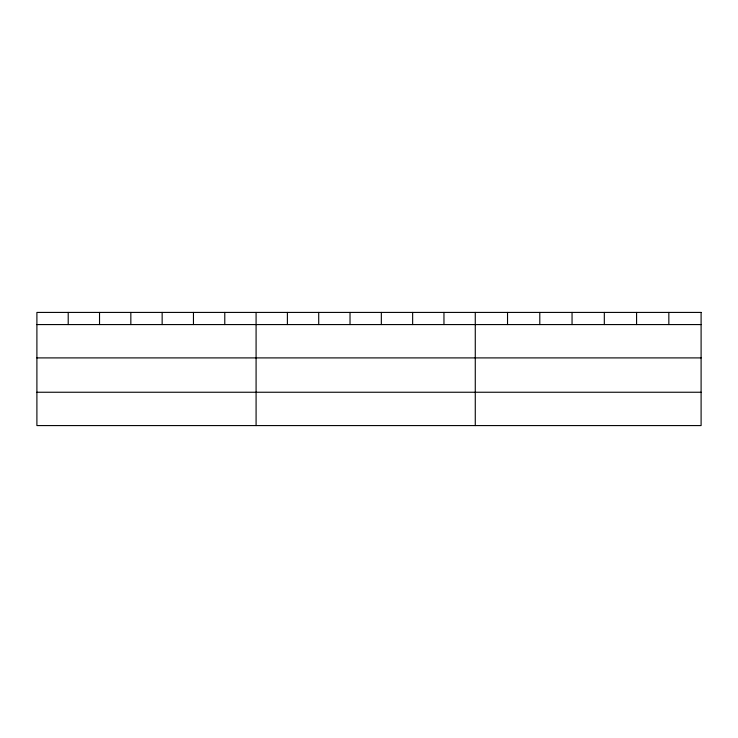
<?xml version="1.0" encoding="UTF-8"?>
<svg xmlns="http://www.w3.org/2000/svg" width="738" height="738" viewBox="0 0 738 738"><rect width="100%" height="100%" fill="white"/><g stroke="black" fill="none" stroke-linecap="round" stroke-linejoin="round"><path stroke-width="1.11" d="M36.9 324.572L701.1 324.572M36.9 357.902L701.1 357.902M36.9 392.247L701.1 392.247M668.84 312.423L668.84 324.572M636.58 312.423L636.58 324.572M604.321 312.423L604.321 324.572M572.051 312.423L572.051 324.572M539.792 312.423L539.792 324.572M507.532 312.423L507.532 324.572M475.272 312.423L475.272 425.577M443.962 312.423L443.962 324.572M412.643 312.423L412.643 324.572M381.334 312.423L381.334 324.572M350.024 312.423L350.024 324.572M318.715 312.423L318.715 324.572M287.396 312.423L287.396 324.572M256.086 312.423L256.086 425.577M224.776 312.423L224.776 324.572M193.457 312.423L193.457 324.572M162.148 312.423L162.148 324.572M130.838 312.423L130.838 324.572M99.529 312.423L99.529 324.572M68.21 312.423L68.21 324.572M701.1 312.423L36.9 312.423L36.9 425.577L701.1 425.577L701.1 312.423"/></g></svg>
